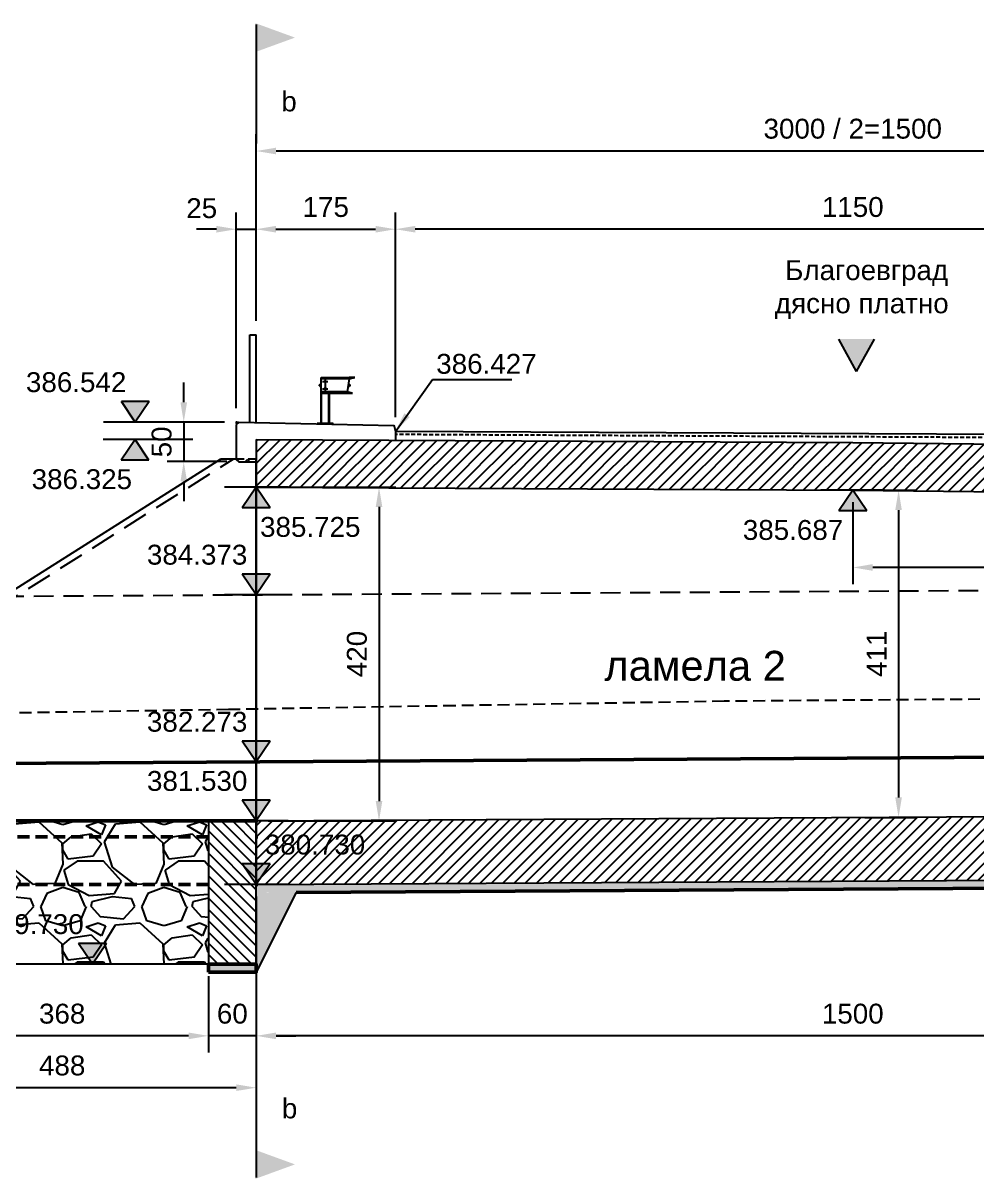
# Model space of a CAD drawing. Header units: centimetres. Extents: x 8495135 to 959133560, y 4530079 to 463453963.
# Drawn here: x 958978005 to 958979204, y 463414573 to 463416025 of the extents above; entities that cross this region are included whole.
import ezdxf
from ezdxf.enums import TextEntityAlignment as Align

# ---------------------------------------------------------------- set-up
doc = ezdxf.new("R2010")
doc.units = ezdxf.units.CM
doc.header["$LTSCALE"] = 0.1
doc.linetypes.add('DASHED', pattern=[0.75, 0.5, -0.25])
doc.linetypes.add('HIDDEN', pattern=[9.525, 6.35, -3.175])
doc.layers.add('31_VERT_ALIGNM', color=1, linetype='Continuous', lineweight=50)
doc.layers.add('br_text', color=2, linetype='Continuous', lineweight=35)
for name, color, linetype in [('40_ROADWAY', 1, 'Continuous'), ('br_dimension', 1, 'Continuous'), ('br_hatch', 9, 'Continuous'), ('br_hatch_dark', 8, 'Continuous'), ('br_hatch_tumen', 8, 'Continuous'), ('br_view_yellow', 2, 'Continuous'), ('hatch', 253, 'Continuous'), ('Kustendilska voda', 12, 'Continuous'), ('Z-Z005-G-Sect', 2, 'Continuous')]:
    doc.layers.add(name, color=color, linetype=linetype)
doc.layers.get('Defpoints').off()
doc.styles.add('1-10 cm', font='arial.ttf', dxfattribs={"height": 2.5})
doc.styles.add('MM 1 to 150', font='arial.ttf', dxfattribs={"height": 37.5})
doc.styles.add('MM_ARIAL', font='arial.ttf')
doc.dimstyles.new('MM DIM 1 to 100', dxfattribs={"dimscale": 10, "dimtxt": 2.5, "dimasz": 2.5, "dimexe": 2.1, "dimexo": 1.5, "dimgap": 1.5, "dimtad": 1, "dimdec": 0, "dimdsep": 46, "dimtxsty": 'MM_ARIAL', "dimcen": 3, "dimclrd": 1, "dimclre": 1, "dimclrt": 7, "dimaunit": 2, "dimadec": 1, "dimazin": 0, "dimtp": 100, "dimtm": 3, "dimtfac": 1, "dimtdec": 0, "dimtix": 1, "dimtmove": 0, "dimatfit": 3, "dimfxl": 0, "dimtolj": 1, "dimtzin": 0, "dimarcsym": 0})
pattern_1 = [(45, (967475114.561, 458887364.231), (7.071067812, -7.071067812), [])]

# ---------------------------------------------------------------- blocks, each defined once
blk = doc.blocks.new('*D193')
at = {"layer": 'br_dimension', "color": 1, "linetype": 'ByBlock', "lineweight": -2, "ltscale": 3, "transparency": 16777216}
for p, q in [((958978298.3, 463415651.3), (958978298.3, 463415787.4)), ((958978473.3, 463415530.1), (958978473.3, 463415787.4)), ((958978323.3, 463415766.4), (958978448.3, 463415766.4))]:
    blk.add_line(p, q, dxfattribs=at)
at = {"layer": 'br_dimension', "color": 1, "linetype": 'ByBlock', "ltscale": 3, "transparency": 16777216}
for points in [[(958978323.3, 463415770.6), (958978323.3, 463415762.2), (958978298.3, 463415766.4)], [(958978448.3, 463415770.6), (958978448.3, 463415762.2), (958978473.3, 463415766.4)]]:
    blk.add_solid(points, dxfattribs=at)
at = {"layer": 'br_dimension', "color": 7, "linetype": 'ByBlock', "ltscale": 3, "transparency": 16777216, "insert": (958978385.8, 463415794.2), "char_height": 25, "attachment_point": 5, "style": 'MM_ARIAL'}
blk.add_mtext('\\A1;175', dxfattribs=at)
blk = doc.blocks.new('*D194')
at = {"layer": 'br_dimension', "color": 1, "linetype": 'ByBlock', "lineweight": -2, "ltscale": 3, "transparency": 16777216}
for p, q in [((958978273.3, 463415541.6), (958978273.3, 463415787.4)), ((958978298.2, 463415651.3), (958978298.2, 463415787.4)), ((958978248.3, 463415766.4), (958978223.3, 463415766.4)), ((958978273.3, 463415766.4), (958978298.2, 463415766.4)), ((958978323.2, 463415766.4), (958978348.2, 463415766.4))]:
    blk.add_line(p, q, dxfattribs=at)
at = {"layer": 'br_dimension', "color": 1, "linetype": 'ByBlock', "ltscale": 3, "transparency": 16777216}
for points in [[(958978248.3, 463415770.6), (958978248.3, 463415762.2), (958978273.3, 463415766.4)], [(958978323.2, 463415770.6), (958978323.2, 463415762.2), (958978298.2, 463415766.4)]]:
    blk.add_solid(points, dxfattribs=at)
at = {"layer": 'br_dimension', "color": 7, "linetype": 'ByBlock', "ltscale": 3, "transparency": 16777216, "insert": (958978229.8, 463415792.7), "char_height": 25, "attachment_point": 5, "style": 'MM_ARIAL'}
blk.add_mtext('\\A1;25', dxfattribs=at)
blk = doc.blocks.new('*D192')
at = {"layer": 'br_dimension', "color": 1, "linetype": 'ByBlock', "lineweight": -2, "ltscale": 3, "transparency": 16777216}
for p, q in [((958978473.3, 463415530.1), (958978473.3, 463415787.4)), ((958979623.3, 463415521.5), (958979623.3, 463415787.4)), ((958979598.3, 463415766.4), (958978498.3, 463415766.4))]:
    blk.add_line(p, q, dxfattribs=at)
at = {"layer": 'br_dimension', "color": 1, "linetype": 'ByBlock', "ltscale": 3, "transparency": 16777216}
for points in [[(958978498.3, 463415770.6), (958978498.3, 463415762.2), (958978473.3, 463415766.4)], [(958979598.3, 463415770.6), (958979598.3, 463415762.2), (958979623.3, 463415766.4)]]:
    blk.add_solid(points, dxfattribs=at)
at = {"layer": 'br_dimension', "color": 7, "linetype": 'ByBlock', "ltscale": 3, "transparency": 16777216, "insert": (958979048.3, 463415794.2), "char_height": 25, "attachment_point": 5, "style": 'MM_ARIAL'}
blk.add_mtext('\\A1;1150', dxfattribs=at)
blk = doc.blocks.new('secl')
at = {"layer": 'Z-Z005-G-Sect', "color": 7, "const_width": 0.25}
blk.add_lwpolyline([(-15, 0), (0, 0)], dxfattribs=at)
at = {"layer": 'Z-Z005-G-Sect', "color": 7}
blk.add_solid([(-15.17, -0.12), (-13.35, 4.88), (-11.53, -0.12)], dxfattribs=at)
at = {"layer": 'Z-Z005-G-Sect', "color": 7, "style": 'MM_ARIAL'}
blk.add_attdef('*', text='', height=2.5, dxfattribs=at).set_placement((-6.27, 4.2), align=Align.MIDDLE)
blk = doc.blocks.new('secr')
at = {"layer": 'Z-Z005-G-Sect', "color": 7, "const_width": 0.25}
blk.add_lwpolyline([(15, 0), (0, 0)], dxfattribs=at)
at = {"layer": 'Z-Z005-G-Sect', "color": 7}
blk.add_solid([(15.17, -0.12), (13.35, 4.88), (11.53, -0.12)], dxfattribs=at)
at = {"layer": 'Z-Z005-G-Sect', "color": 7, "style": 'MM_ARIAL'}
blk.add_attdef('*', text='', height=2.5, dxfattribs=at).set_placement((5.37, 4.13), align=Align.MIDDLE)
blk = doc.blocks.new('*D235')
at = {"layer": 'br_dimension', "color": 1, "linetype": 'ByBlock', "lineweight": -2, "ltscale": 3, "transparency": 16777216}
for p, q in [((958978207.2, 463415548.9), (958978207.2, 463415573.9)), ((958978258.3, 463415523.9), (958978186.2, 463415523.9)), ((958978207.2, 463415523.9), (958978207.2, 463415474.4)), ((958978261.3, 463415474.4), (958978186.2, 463415474.4)), ((958978207.2, 463415449.4), (958978207.2, 463415424.4))]:
    blk.add_line(p, q, dxfattribs=at)
at = {"layer": 'br_dimension', "color": 1, "linetype": 'ByBlock', "ltscale": 3, "transparency": 16777216}
for points in [[(958978203.1, 463415548.9), (958978211.4, 463415548.9), (958978207.2, 463415523.9)], [(958978203.1, 463415449.4), (958978211.4, 463415449.4), (958978207.2, 463415474.4)]]:
    blk.add_solid(points, dxfattribs=at)
at = {"layer": 'br_dimension', "color": 7, "linetype": 'ByBlock', "ltscale": 3, "transparency": 16777216, "insert": (958978179.5, 463415499.1), "char_height": 25, "attachment_point": 5, "rotation": 90, "style": 'MM_ARIAL'}
blk.add_mtext('\\A1;50', dxfattribs=at)
blk = doc.blocks.new('*U347')
at = {"ltscale": 0.5}
blk.add_hatch(color=256, dxfattribs=at).paths.add_polyline_path([(-26.2, 39), (0, 0), (26.2, 39)])
for p, q in [((-26.2, 39), (26.2, 39)), ((-26.2, 39), (0, 0)), ((0, 0), (26.2, 39)), ((-60, 0), (0, 0)), ((0, 0), (60, 0))]:
    blk.add_line(p, q, dxfattribs=at)
at = {"color": 7, "ltscale": 0.5, "style": '1-10 cm'}
blk.add_attdef('1', text='', height=37.5, dxfattribs=at).set_placement((112.9, 56.7), align=Align.CENTER)
blk = doc.blocks.new('*U237')
at = {"ltscale": 0.5}
blk.add_hatch(color=256, dxfattribs=at).paths.add_polyline_path([(-26.2, 39), (0, 0), (26.2, 39)])
for p, q in [((-26.2, 39), (26.2, 39)), ((-26.2, 39), (0, 0)), ((0, 0), (26.2, 39)), ((-60, 0), (0, 0)), ((0, 0), (60, 0))]:
    blk.add_line(p, q, dxfattribs=at)
at = {"color": 7, "ltscale": 0.5, "style": '1-10 cm'}
blk.add_attdef('1', text='', height=37.5, dxfattribs=at).set_placement((-102, 56.7), align=Align.CENTER)
blk = doc.blocks.new('*D241')
at = {"layer": 'br_dimension', "color": 1, "linetype": 'ByBlock', "lineweight": -2, "ltscale": 3, "transparency": 16777216}
for p, q in [((958978298.3, 463415781.4), (958978298.3, 463415885.7)), ((958979798.3, 463415879.7), (958979798.3, 463415885.7)), ((958979773.3, 463415864.7), (958978323.3, 463415864.7))]:
    blk.add_line(p, q, dxfattribs=at)
at = {"layer": 'br_dimension', "color": 1, "linetype": 'ByBlock', "ltscale": 3, "transparency": 16777216}
for points in [[(958978323.3, 463415868.9), (958978323.3, 463415860.5), (958978298.3, 463415864.7)], [(958979773.3, 463415868.9), (958979773.3, 463415860.5), (958979798.3, 463415864.7)]]:
    blk.add_solid(points, dxfattribs=at)
at = {"layer": 'br_dimension', "color": 7, "linetype": 'ByBlock', "ltscale": 3, "transparency": 16777216, "insert": (958979048.3, 463415892.6), "char_height": 25, "attachment_point": 5, "style": 'MM_ARIAL'}
blk.add_mtext('\\A1;3000 / 2=1500', dxfattribs=at)
blk = doc.blocks.new('*U242')
at = {"ltscale": 0.5}
blk.add_hatch(color=256, dxfattribs=at).paths.add_polyline_path([(-26.2, 39), (0, 0), (26.2, 39)])
for p, q in [((-26.2, 39), (26.2, 39)), ((-26.2, 39), (0, 0)), ((0, 0), (26.2, 39)), ((-60, 0), (0, 0)), ((0, 0), (60, 0))]:
    blk.add_line(p, q, dxfattribs=at)
at = {"color": 7, "ltscale": 0.5, "style": '1-10 cm'}
blk.add_attdef('1', text='', height=37.5, dxfattribs=at).set_placement((111.6, 56.7), align=Align.CENTER)
blk = doc.blocks.new('*U243')
at = {"ltscale": 0.5}
blk.add_hatch(color=256, dxfattribs=at).paths.add_polyline_path([(-26.2, 39), (0, 0), (26.2, 39)])
for p, q in [((-26.2, 39), (26.2, 39)), ((-26.2, 39), (0, 0)), ((0, 0), (26.2, 39)), ((-60, 0), (0, 0)), ((0, 0), (60, 0))]:
    blk.add_line(p, q, dxfattribs=at)
at = {"color": 7, "ltscale": 0.5, "style": '1-10 cm'}
blk.add_attdef('1', text='', height=37.5, dxfattribs=at).set_placement((100.2, 56.7), align=Align.CENTER)
blk = doc.blocks.new('*D319')
at = {"layer": 'br_dimension', "color": 1, "linetype": 'ByBlock', "lineweight": -2, "ltscale": 3, "transparency": 16777216}
for p, q in [((958979063.3, 463415438.4), (958979126.9, 463415438.4)), ((958979105.9, 463415413.4), (958979105.9, 463415052.2)), ((958979063.3, 463415027.2), (958979126.9, 463415027.2))]:
    blk.add_line(p, q, dxfattribs=at)
at = {"layer": 'br_dimension', "color": 1, "linetype": 'ByBlock', "ltscale": 3, "transparency": 16777216}
for points in [[(958979101.7, 463415413.4), (958979110, 463415413.4), (958979105.9, 463415438.4)], [(958979101.7, 463415052.2), (958979110, 463415052.2), (958979105.9, 463415027.2)]]:
    blk.add_solid(points, dxfattribs=at)
at = {"layer": 'br_dimension', "color": 7, "linetype": 'ByBlock', "ltscale": 3, "transparency": 16777216, "insert": (958979078.3, 463415232.8), "char_height": 25, "attachment_point": 5, "rotation": 90, "style": 'MM_ARIAL'}
blk.add_mtext('\\A1;411', dxfattribs=at)
blk = doc.blocks.new('*D320')
at = {"layer": 'br_dimension', "color": 1, "linetype": 'ByBlock', "lineweight": -2, "ltscale": 3, "transparency": 16777216}
for p, q in [((958978313.3, 463415442.3), (958978473.7, 463415442.3)), ((958978452.7, 463415417.3), (958978452.7, 463415047.7)), ((958978313.3, 463415022.7), (958978473.7, 463415022.7))]:
    blk.add_line(p, q, dxfattribs=at)
at = {"layer": 'br_dimension', "color": 1, "linetype": 'ByBlock', "ltscale": 3, "transparency": 16777216}
for points in [[(958978448.6, 463415417.3), (958978456.9, 463415417.3), (958978452.7, 463415442.3)], [(958978448.6, 463415047.7), (958978456.9, 463415047.7), (958978452.7, 463415022.7)]]:
    blk.add_solid(points, dxfattribs=at)
at = {"layer": 'br_dimension', "color": 7, "linetype": 'ByBlock', "ltscale": 3, "transparency": 16777216, "insert": (958978425, 463415232.5), "char_height": 25, "attachment_point": 5, "rotation": 90, "style": 'MM_ARIAL'}
blk.add_mtext('\\A1;420', dxfattribs=at)
blk = doc.blocks.new('*U345')
at = {"ltscale": 0.5}
blk.add_hatch(color=256, dxfattribs=at).paths.add_polyline_path([(-26.2, 39), (0, 0), (26.2, 39)])
for p, q in [((-26.2, 39), (26.2, 39)), ((-26.2, 39), (0, 0)), ((0, 0), (26.2, 39)), ((-60, 0), (0, 0)), ((0, 0), (60, 0))]:
    blk.add_line(p, q, dxfattribs=at)
at = {"color": 7, "ltscale": 0.5, "style": '1-10 cm'}
blk.add_attdef('1', text='', height=37.5, dxfattribs=at).set_placement((-110.6, 56.7), align=Align.CENTER)
blk = doc.blocks.new('*D348')
at = {"layer": 'br_dimension', "color": 1, "linetype": 'ByBlock', "lineweight": -2, "ltscale": 3, "transparency": 16777216}
for p, q in [((958977810.6, 463414817.7), (958977810.6, 463414666.4)), ((958978298.3, 463414817.7), (958978298.3, 463414666.4)), ((958978273.3, 463414687.4), (958977835.6, 463414687.4))]:
    blk.add_line(p, q, dxfattribs=at)
at = {"layer": 'br_dimension', "color": 1, "linetype": 'ByBlock', "ltscale": 3, "transparency": 16777216}
for points in [[(958977835.6, 463414691.6), (958977835.6, 463414683.3), (958977810.6, 463414687.4)], [(958978273.3, 463414691.6), (958978273.3, 463414683.3), (958978298.3, 463414687.4)]]:
    blk.add_solid(points, dxfattribs=at)
at = {"layer": 'br_dimension', "color": 7, "linetype": 'ByBlock', "ltscale": 3, "transparency": 16777216, "insert": (958978054.4, 463414715.2), "char_height": 25, "attachment_point": 5, "style": 'MM_ARIAL'}
blk.add_mtext('\\A1;488', dxfattribs=at)
blk = doc.blocks.new('*D355')
at = {"layer": 'br_hatch_tumen', "color": 1, "lineweight": -2, "transparency": 16777216}
for p, q in [((958978238.3, 463414827.7), (958978238.3, 463414731.6)), ((958978298.3, 463414817.7), (958978298.3, 463414731.6)), ((958978213.3, 463414752.6), (958978188.3, 463414752.6)), ((958978298.3, 463414752.6), (958978238.3, 463414752.6)), ((958978323.3, 463414752.6), (958978348.3, 463414752.6))]:
    blk.add_line(p, q, dxfattribs=at)
at = {"layer": 'br_hatch_tumen', "color": 1, "transparency": 16777216}
for points in [[(958978213.3, 463414756.7), (958978213.3, 463414748.4), (958978238.3, 463414752.6)], [(958978323.3, 463414756.7), (958978323.3, 463414748.4), (958978298.3, 463414752.6)]]:
    blk.add_solid(points, dxfattribs=at)
at = {"layer": 'br_hatch_tumen', "color": 7, "transparency": 16777216, "insert": (958978268.3, 463414780.3), "char_height": 25, "attachment_point": 5, "style": 'MM_ARIAL'}
blk.add_mtext('\\A1;60', dxfattribs=at)
blk = doc.blocks.new('*D356')
at = {"layer": 'br_hatch_tumen', "color": 1, "lineweight": -2, "transparency": 16777216}
for p, q in [((958977870.6, 463414827.7), (958977870.6, 463414731.6)), ((958978238.3, 463414827.7), (958978238.3, 463414731.6)), ((958978213.3, 463414752.6), (958977895.6, 463414752.6))]:
    blk.add_line(p, q, dxfattribs=at)
at = {"layer": 'br_hatch_tumen', "color": 1, "transparency": 16777216}
for points in [[(958977895.6, 463414756.7), (958977895.6, 463414748.4), (958977870.6, 463414752.6)], [(958978213.3, 463414756.7), (958978213.3, 463414748.4), (958978238.3, 463414752.6)]]:
    blk.add_solid(points, dxfattribs=at)
at = {"layer": 'br_hatch_tumen', "color": 7, "transparency": 16777216, "insert": (958978054.4, 463414780.3), "char_height": 25, "attachment_point": 5, "style": 'MM_ARIAL'}
blk.add_mtext('\\A1;368', dxfattribs=at)
blk = doc.blocks.new('*D678')
at = {"layer": 'br_hatch_tumen', "color": 1, "lineweight": -2, "transparency": 16777216}
for p, q in [((958978298.3, 463414927.7), (958978298.3, 463414731.6)), ((958979798.3, 463414936.7), (958979798.3, 463414731.6)), ((958979773.3, 463414752.6), (958978323.3, 463414752.6))]:
    blk.add_line(p, q, dxfattribs=at)
at = {"layer": 'br_hatch_tumen', "color": 1, "transparency": 16777216}
for points in [[(958978323.3, 463414756.7), (958978323.3, 463414748.4), (958978298.3, 463414752.6)], [(958979773.3, 463414756.7), (958979773.3, 463414748.4), (958979798.3, 463414752.6)]]:
    blk.add_solid(points, dxfattribs=at)
at = {"layer": 'br_hatch_tumen', "color": 7, "transparency": 16777216, "insert": (958979048.3, 463414780.3), "char_height": 25, "attachment_point": 5, "style": 'MM_ARIAL'}
blk.add_mtext('\\A1;1500', dxfattribs=at)
blk = doc.blocks.new('*D685')
at = {"layer": 'br_hatch', "color": 1, "lineweight": -2, "transparency": 16777216}
for p, q in [((958979048.5, 463415423.4), (958979048.5, 463415320.3)), ((958979798.3, 463415414.6), (958979798.3, 463415320.3)), ((958979773.3, 463415341.3), (958979073.5, 463415341.3))]:
    blk.add_line(p, q, dxfattribs=at)
at = {"layer": 'br_hatch', "color": 1, "transparency": 16777216}
for points in [[(958979073.5, 463415345.5), (958979073.5, 463415337.1), (958979048.5, 463415341.3)], [(958979773.3, 463415345.5), (958979773.3, 463415337.1), (958979798.3, 463415341.3)]]:
    blk.add_solid(points, dxfattribs=at)
at = {"layer": 'br_hatch', "color": 7, "transparency": 16777216, "insert": (958979423.4, 463415369.1), "char_height": 25, "attachment_point": 5, "style": 'MM_ARIAL'}
blk.add_mtext('\\A1;750', dxfattribs=at)

msp = doc.modelspace()

# ---------------------------------------------------------------- hatches: boundary and pattern name
at = {"layer": 'br_hatch', "ltscale": 0.5}
h = msp.add_hatch(color=256, dxfattribs=at)
h.dxf.hatch_style = 1
h.paths.add_polyline_path([(958979075.45, 463415628.38), (958979030.69, 463415628.38), (958979053.07, 463415587.38)])
at = {"layer": 'br_hatch'}
h = msp.add_hatch(dxfattribs=at)
h.set_pattern_fill('_USER,_I', color=256, scale=10, angle=45, style=2, pattern_type=0)
h.set_pattern_definition([(45, (958992164.413, 463437540.29), (-7.071068, 7.071068), [])])
h.paths.add_polyline_path([(958979798.32, 463415429.65), (958979798.32, 463415489.65), (958979048.32, 463415498.42), (958978304.4, 463415502.23), (958978298.32, 463415501.86), (958978298.32, 463415442.26), (958979048.67, 463415438.41), (958979048.47, 463415438.41)])
h = msp.add_hatch(dxfattribs=at)
h.set_pattern_fill('_USER,_I', color=256, scale=10, angle=135, style=2, pattern_type=0)
h.set_pattern_definition(pattern_1)
h.paths.add_polyline_path([(958978298.32, 463415022.67), (958979048.32, 463415027.17), (958979048.32, 463414947.17), (958978298.32, 463414942.67)])
h = msp.add_hatch(dxfattribs=at)
h.set_pattern_fill('_USER,_I', color=256, scale=10, angle=135, style=2, pattern_type=0)
h.set_pattern_definition(pattern_1)
h.paths.add_polyline_path([(958979048.32, 463415027.17), (958979798.32, 463415031.67), (958979798.32, 463414951.67), (958979048.32, 463414947.17)])
h = msp.add_hatch(dxfattribs=at)
h.set_pattern_fill('_USER,_I', color=256, scale=10, angle=45, style=2, pattern_type=0)
h.set_pattern_definition([(135, (958967432.227, 463437540.29), (7.071068, 7.071068), [])])
h.paths.add_polyline_path([(958978238.32, 463415022.67), (958978298.32, 463415022.67), (958978298.32, 463414842.67), (958978238.32, 463414842.67)])
h.paths.add_polyline_path([(958977810.57, 463415022.67), (958977870.57, 463415022.67), (958977870.57, 463414842.67), (958977810.57, 463414842.67)])
h = msp.add_hatch(dxfattribs=at)
h.set_pattern_fill('GRAVEL', color=256, scale=5, style=2)
h.set_pattern_definition([(311.9872125, (967475025.121, 458887491.231), (1016.00000008, -1142.999999929), [17.086072, -1691.524182]), (355.030259, (967475036.5507, 458887478.531), (-1523.999999397, 127.000007235), [29.320236, -2902.7024447]), (47.4895529, (967475065.761, 458887475.991), (-1270.0000005364, -1396.999999512), [20.674076, -2046.7361397]), (272.726311, (967475115.2907, 458887444.241), (-127.000000266, 2539.9999999867), [26.700226, -2643.3218713]), (247.16634582, (967475116.5607, 458887417.571), (635.000000053, 1523.9999999778), [26.181685, -2591.9903873]), (182.726311, (967475106.4007, 458887393.441), (2539.9999999867, 127.000000266), [26.700226, -2643.3218713]), (142.30575953, (967475079.7307, 458887392.171), (1650.9999999268, -1270.000000095), [35.309683, -3495.6557657]), (107.74467163, (967475051.7907, 458887413.761), (-889.000000239, 2793.999999924), [33.335976, -3300.2628301]), (58.57043438, (967475041.6307, 458887445.511), (1016.000000144, 1650.9999999113), [26.79065, -2652.277285]), (4.7636417, (967475055.601, 458887468.371), (-1396.99999998, -127.00000022), [30.585664, -1498.6968475]), (317.6025622, (967475086.0807, 458887470.911), (1523.9999999512, -1397.0000000532), [39.553896, -3915.8386256]), (41.18592517, (967474989.561, 458887442.971), (888.999999947, 762.000000062), [13.500227, -1336.5282912]), (8.5307656, (967474999.7207, 458887451.861), (-1651.0000000445, -253.999999712), [25.684099, -2542.7319499]), (315, (967475025.12, 458887455.67), (2e-14, -127), [17.960467, -161.6446554]), (336.80140949, (967475034.01, 458887470.911), (-635.000000017, 253.999999955), [9.672066, -957.5311184]), (248.1985905, (967475042.9, 458887467.1), (127.000000027, 380.99999999), [13.678281, -670.2376495]), (149.03624347, (967475037.82, 458887454.401), (-381.00000001, 253.999999986), [22.215983, -718.3149076]), (18.4349488, (967475018.77, 458887465.83), (-254, -126.99999999), [16.064357, -385.5449058]), (163.61045967, (967475116.561, 458887467.101), (-1270, 381), [22.5044, -2227.9413336]), (109.65382406, (967475094.971, 458887473.451), (508.0000000465, -1396.9999999835), [18.879947, -1869.1107839]), (246.80140949, (967475018.77, 458887491.231), (253.999999956, 635.000000018), [19.344005, -947.8591794]), (196.38954033, (967475011.151, 458887473.451), (1270.0000000266, 380.999999911), [22.5044, -2227.9413336]), (200.55604522, (967475116.56, 458887388.361), (635, 254), [21.70176, -1063.3867157]), (245.2248594, (967475096.241, 458887380.741), (635.000000756, 1396.999999656), [18.183606, -1800.179669]), (113.19859051, (967475017.5, 458887364.231), (-253.99999996, 635.000000016), [19.344005, -947.8591794]), (162.64597536, (967475009.881, 458887382.011), (1650.999999967, -508.0000001066), [21.289137, -2107.618799]), (110.55604522, (967475079.73, 458887364.231), (254.000000004, -634.999999998), [10.85088, -1074.2375957]), (78.69006753, (967475025.12, 458887364.23), (127, 508), [6.47573, -641.0997482]), (14.03624347, (967475026.39, 458887370.58), (-381, -127), [26.181685, -497.4527295]), (353.99099404, (967475051.791, 458887376.931), (-1269.9999999933, 127.0000000665), [24.26335, -2402.0682432]), (236.30993247, (967475037.82, 458887442.97), (127.00000002, 253.99999999), [18.316194, -439.588818]), (186.84277341, (967475027.6607, 458887427.731), (-2159.0000000133, -253.999999887), [31.977838, -3165.8004533]), (119.0546041, (967474995.911, 458887423.921), (508.000000014, -888.999999992), [13.075412, -1294.4696159]), (90, (967474989.56, 458887435.35), (127, 127), [7.62, -119.38]), (59.74356284, (967475054.331, 458887380.741), (-507.999999938, -889.0000000355), [17.643348, -1746.6970387]), (131.9872125, (967475063.221, 458887395.981), (-1016.000000084, 1142.9999999255), [34.172144, -1674.43811]), (180, (967475040.36, 458887421.38), (-127, 127), [33.02, -93.98]), (214.6951535, (967475007.341, 458887421.381), (-1270.000000481, -888.999999313), [20.080478, -1987.9658362]), (285.9453959, (967474990.83, 458887409.951), (126.99999999, -508.000000002), [18.491454, -906.082502]), (332.35402464, (967474995.9107, 458887392.171), (2413.0000000887, -1269.9999998315), [30.107255, -2980.6232211]), (4.57392126, (967475022.5807, 458887378.201), (1651, 127), [31.851473, -3153.2923228])])
h.paths.add_polyline_path([(958978238.32, 463415022.67), (958978238.32, 463414842.67), (958977870.57, 463414842.67), (958977870.57, 463415022.67)])
h = msp.add_hatch(color=256, dxfattribs=at)
h.dxf.hatch_style = 1
h.paths.add_polyline_path([(958979798.32, 463414951.67), (958981298.32, 463414960.67), (958981298.32, 463414950.67), (958979798.32, 463414941.67)])
h.paths.add_polyline_path([(958978298.32, 463414942.67), (958979798.32, 463414951.67), (958979798.32, 463414941.67), (958978298.32, 463414932.67)])
h = msp.add_hatch(color=256, dxfattribs=at)
h.dxf.hatch_style = 1
h.paths.add_polyline_path([(958978298.32, 463414942.67), (958978300.32, 463414942.67), (958978300.32, 463414932.67), (958978348.46, 463414932.95), (958978316.84, 463414869.71), (958978298.32, 463414869.71)])
h.paths.add_polyline_path([(958978298.32, 463414869.71), (958978316.84, 463414869.71), (958978298.32, 463414832.67), (958978298.32, 463414842.67)])
h = msp.add_hatch(color=256, dxfattribs=at)
h.dxf.hatch_style = 1
h.paths.add_polyline_path([(958978238.32, 463414842.67), (958978238.32, 463414832.67), (958978298.32, 463414832.67), (958978298.32, 463414842.67)])
h.paths.add_polyline_path([(958977870.57, 463414832.67), (958977870.57, 463414842.67), (958977810.57, 463414842.67), (958977810.57, 463414832.67)])

# ---------------------------------------------------------------- linework, layer by layer
at = {"layer": '31_VERT_ALIGNM'}
for p, q in [((958976556.17, 463415086.55), (958982650.32, 463415123.12)), ((958978300.32, 463415022.67), (958977810.57, 463415022.67)), ((958978300.32, 463415002.67), (958978298.32, 463415002.67)), ((958978300.32, 463414942.67), (958978298.32, 463414942.67)), ((958978348.46, 463414932.95), (958981248.47, 463414950.37)), ((958978238.32, 463414842.67), (958978238.32, 463414832.67))]:
    msp.add_line(p, q, dxfattribs=at)
at = {"layer": '31_VERT_ALIGNM', "linetype": 'DASHED', "ltscale": 300}
for p, q in [((958978238.32, 463415002.67), (958977870.57, 463415002.67)), ((958978238.32, 463414942.67), (958977870.57, 463414942.67))]:
    msp.add_line(p, q, dxfattribs=at)
at = {"layer": '31_VERT_ALIGNM'}
msp.add_lwpolyline([(958978238.32, 463414832.67), (958978298.32, 463414832.67), (958978298.32, 463414842.67), (958978238.32, 463414842.67)], dxfattribs=at)
at = {"layer": '40_ROADWAY'}
msp.add_line((958979623.32, 463415506.47), (958978473.32, 463415512.36), dxfattribs=at)
at = {"layer": '40_ROADWAY', "linetype": 'DASHED', "ltscale": 100}
msp.add_line((958979623.32, 463415502.47), (958978473.32, 463415508.36), dxfattribs=at)
at = {"layer": 'br_dimension'}
msp.add_line((958978348.46, 463414932.95), (958978298.32, 463414832.67), dxfattribs=at)
at = {"layer": 'br_hatch', "ltscale": 0.5}
for q in [(958979030.69, 463415628.38), (958979075.45, 463415628.38)]:
    msp.add_line((958979053.07, 463415587.38), q, dxfattribs=at)
at = {"layer": 'br_hatch'}
msp.add_line((958978238.32, 463414842.67), (958977870.57, 463414842.67), dxfattribs=at)
at = {"layer": 'br_hatch_dark', "linetype": 'HIDDEN', "ltscale": 50}
msp.add_line((958977810.57, 463415187.67), (958978269.22, 463415477.33), dxfattribs=at)
at = {"layer": 'br_hatch_dark', "linetype": 'DASHED', "ltscale": 200}
msp.add_line((958978298.32, 463415477.33), (958978276.38, 463415477.33), dxfattribs=at)
at = {"layer": 'br_hatch_dark', "linetype": 'DASHED', "ltscale": 300}
msp.add_lwpolyline([(958981261.42, 463415149.51), (958981141.42, 463415145.81), (958981048.32, 463415145.31), (958980663.72, 463415143.11), (958980374.72, 463415140.61), (958979798.32, 463415163.81), (958979455.72, 463415177.61), (958978886.62, 463415173.11), (958978548.32, 463415167.51), (958978263.32, 463415162.71), (958977502.92, 463415150.61), (958977385.92, 463415065.11), (958977305.32, 463415028.51), (958977298.32, 463415030.51), (958977106.92, 463415084.51), (958976422.59, 463415037.26)], dxfattribs=at)
at = {"layer": 'br_hatch_tumen'}
msp.add_line((958978218.61, 463415502.26), (958978180.68, 463415502.26), dxfattribs=at)
msp.add_lwpolyline([(958978274.83, 463415523.83), (958978273.33, 463415523.86), (958978273.33, 463415522.36)], dxfattribs=at)
at = {"layer": 'br_view_yellow', "linetype": 'ByBlock', "ltscale": 3}
for p, q in [((958978276.33, 463415523.8), (958978273.33, 463415520.86)), ((958978273.33, 463415520.86), (958978273.33, 463415476.86)), ((958978276.33, 463415523.8), (958978471.19, 463415519.9)), ((958978471.19, 463415520.4), (958978473.32, 463415512.36)), ((958978473.32, 463415512.36), (958978473.32, 463415501.36)), ((958978273.33, 463415476.86), (958978276.33, 463415473.86)), ((958978287.33, 463415476.86), (958978284.33, 463415473.86)), ((958978287.33, 463415476.86), (958978290.33, 463415473.86)), ((958978276.33, 463415473.86), (958978298.33, 463415473.86))]:
    msp.add_line(p, q, dxfattribs=at)
at = {"layer": 'br_view_yellow'}
for p, q in [((958978298.32, 463415502.26), (958979048.32, 463415498.42)), ((958978298.32, 463415502.26), (958978298.32, 463414942.67)), ((958979048.32, 463415498.42), (958979798.32, 463415489.65)), ((958977810.57, 463415197.67), (958978253.32, 463415477.33)), ((958978276.1, 463415477.33), (958978253.32, 463415477.33)), ((958978298.32, 463415022.67), (958978298.32, 463415477.33)), ((958978298.32, 463415442.26), (958979048.32, 463415438.42)), ((958979048.32, 463415438.42), (958979798.32, 463415429.65)), ((958978298.32, 463415022.67), (958981298.32, 463415040.67)), ((958978298.32, 463414942.67), (958981298.32, 463414960.67))]:
    msp.add_line(p, q, dxfattribs=at)
msp.add_lwpolyline([(958978238.32, 463415022.67), (958978238.32, 463414842.67), (958978298.32, 463414842.67), (958978298.32, 463415022.67), (958978238.32, 463415022.67)], dxfattribs=at)
at = {"layer": 'hatch'}
for p, q in [((958978290.32, 463415523.52), (958978290.32, 463415633.52)), ((958978290.32, 463415633.52), (958978298.32, 463415633.52)), ((958978298.32, 463415523.36), (958978298.32, 463415633.52)), ((958978379.87, 463415579.93), (958978422.51, 463415579.93)), ((958978379.87, 463415560.53), (958978379.87, 463415579.93)), ((958978379.87, 463415579.93), (958978390.27, 463415579.93)), ((958978379.87, 463415579.43), (958978420.32, 463415579.43)), ((958978415.07, 463415578.23), (958978379.87, 463415578.23)), ((958978385.07, 463415577.69), (958978385.07, 463415562.91)), ((958978415.07, 463415578.23), (958978412.82, 463415562.23)), ((958978422.51, 463415579.93), (958978415.07, 463415579.93)), ((958978415.07, 463415578.23), (958978422.51, 463415579.93)), ((958978377.97, 463415570.73), (958978378.07, 463415570.83)), ((958978377.97, 463415569.73), (958978377.97, 463415570.73)), ((958978378.07, 463415569.63), (958978377.97, 463415569.73)), ((958978378.07, 463415570.83), (958978378.47, 463415570.83)), ((958978378.07, 463415570.83), (958978378.07, 463415569.63)), ((958978378.47, 463415569.63), (958978378.07, 463415569.63)), ((958978378.47, 463415571.05), (958978378.47, 463415569.41)), ((958978378.63, 463415571.32), (958978379.57, 463415571.32)), ((958978379.57, 463415570.78), (958978378.63, 463415570.78)), ((958978379.57, 463415569.68), (958978378.63, 463415569.68)), ((958978379.57, 463415569.13), (958978378.63, 463415569.13)), ((958978379.57, 463415571.43), (958978379.57, 463415569.03)), ((958978379.87, 463415571.43), (958978379.57, 463415571.43)), ((958978379.57, 463415569.03), (958978379.87, 463415569.03)), ((958978379.87, 463415575.93), (958978380.17, 463415575.93)), ((958978379.87, 463415569.03), (958978379.87, 463415571.43)), ((958978379.87, 463415564.53), (958978380.17, 463415564.53)), ((958978380.17, 463415564.53), (958978380.17, 463415575.93)), ((958978381.67, 463415565.93), (958978388.47, 463415565.93)), ((958978381.69, 463415574.93), (958978388.48, 463415574.93)), ((958978414.18, 463415568.98), (958978414.51, 463415571.36)), ((958978414.47, 463415568.94), (958978414.18, 463415568.98)), ((958978414.81, 463415571.32), (958978414.47, 463415568.94)), ((958978414.49, 463415569.04), (958978415.42, 463415568.91)), ((958978414.51, 463415571.36), (958978414.81, 463415571.32)), ((958978414.56, 463415569.59), (958978415.5, 463415569.46)), ((958978414.72, 463415570.67), (958978415.65, 463415570.54)), ((958978415.73, 463415571.09), (958978414.79, 463415571.22)), ((958978415.84, 463415570.79), (958978415.62, 463415569.16)), ((958978415.65, 463415569.38), (958978416.04, 463415569.33)), ((958978416.21, 463415570.52), (958978415.81, 463415570.57)), ((958978416.21, 463415570.52), (958978416.04, 463415569.33)), ((958978416.04, 463415569.33), (958978416.16, 463415569.41)), ((958978416.16, 463415569.41), (958978416.29, 463415570.4)), ((958978416.29, 463415570.4), (958978416.21, 463415570.52)), ((958978412.82, 463415562.23), (958978379.87, 463415562.23)), ((958978379.87, 463415561.03), (958978417.34, 463415561.03)), ((958978379.87, 463415521.79), (958978379.87, 463415560.53)), ((958978379.87, 463415560.53), (958978419.22, 463415560.53)), ((958978380.37, 463415521.79), (958978380.37, 463415560.53)), ((958978389.77, 463415521.79), (958978389.77, 463415560.53)), ((958978390.27, 463415521.79), (958978390.27, 463415560.53)), ((958978419.22, 463415560.53), (958978412.82, 463415562.23)), ((958978395.07, 463415522.42), (958978375.07, 463415522.42)), ((958978375.07, 463415522.42), (958978375.07, 463415521.82)), ((958978395.07, 463415521.42), (958978395.07, 463415522.42))]:
    msp.add_line(p, q, dxfattribs=at)
for points in [[(958978384.52, 463415575.88), (958978383.97, 463415574.93), (958978384.52, 463415573.98), (958978385.62, 463415573.98), (958978386.17, 463415574.93), (958978385.62, 463415575.88)], [(958978384.52, 463415566.88), (958978383.97, 463415565.93), (958978384.52, 463415564.98), (958978385.62, 463415564.98), (958978386.17, 463415565.93), (958978385.62, 463415566.88)]]:
    msp.add_lwpolyline(points, close=True, dxfattribs=at)
for centre in [(958978385.07, 463415574.93), (958978385.07, 463415565.93)]:
    msp.add_circle(centre, 0.95, dxfattribs=at)
for centre, radius, start, end in [((958978378.79, 463415571.05), 0.317, 120, 240), ((958978379.5, 463415570.23), 1.03, 147.79577, 212.20423), ((958978378.79, 463415569.41), 0.317, 120, 240), ((958978415.3, 463415569.21), 0.317, 292, 52), ((958978414.71, 463415570.12), 1.03, 319.79577, 24.20423), ((958978415.53, 463415570.84), 0.317, 292, 52)]:
    msp.add_arc(centre, radius, start, end, dxfattribs=at)
at = {"layer": 'Kustendilska voda', "color": 1, "linetype": 'DASHED', "ltscale": 500}
msp.add_line((958976556.17, 463415296.55), (958982650.32, 463415333.12), dxfattribs=at)

# ---------------------------------------------------------------- block references
at = {"layer": 'br_dimension', "ltscale": 0.5}
ref = msp.add_blockref('*U242', (958978146.24, 463415523.86), dxfattribs=dict(at, xscale=-0.6666669994593644, yscale=0.666667, zscale=0.666667, rotation=359.9999689842867))
ref.add_attrib('1', '386.542', dxfattribs={"layer": '0', "color": 7, "ltscale": 0.5, "height": 25, "rotation": 359.99997, "style": '1-10 cm'}).set_placement((958978071.95, 463415561.69), align=Align.CENTER)
ref = msp.add_blockref('*U243', (958978146.01, 463415502.26), dxfattribs=dict(at, xscale=0.6666669994593644, yscale=0.6666669994593644, zscale=0.6666669994593644, rotation=179.9999689837528))
ref.add_attrib('1', '386.325', dxfattribs={"layer": '0', "color": 7, "ltscale": 0.5, "height": 25, "rotation": 359.99997, "style": '1-10 cm'}).set_placement((958978079.12, 463415439.77), align=Align.CENTER)
ref = msp.add_blockref('*U237', (958978298.32, 463415442.26), dxfattribs=dict(at, xscale=0.6666669994593644, yscale=0.6666669994593644, zscale=0.6666669994593644, rotation=179.9999689837528))
ref.add_attrib('1', '385.725', dxfattribs={"layer": '0', "color": 7, "ltscale": 0.5, "height": 25, "rotation": 359.99997, "style": '1-10 cm'}).set_placement((958978366.27, 463415379.77), align=Align.CENTER)
ref = msp.add_blockref('*U347', (958979048.32, 463415438.41), dxfattribs=dict(at, xscale=0.6666669994593644, yscale=0.6666669994593644, zscale=0.6666669994593644, rotation=179.9999689837528))
ref.add_attrib('1', '385.687', dxfattribs={"layer": '0', "color": 7, "ltscale": 0.5, "height": 25, "rotation": 359.99997, "style": '1-10 cm'}).set_placement((958978973.19, 463415375.93), align=Align.CENTER)
ref = msp.add_blockref('*U242', (958978298.32, 463415307.01), dxfattribs=dict(at, xscale=-0.6666669994593644, yscale=0.666667, zscale=0.666667, rotation=359.9999689842867))
ref.add_attrib('1', '384.373', dxfattribs={"layer": '0', "color": 7, "ltscale": 0.5, "height": 25, "rotation": 359.99997, "style": '1-10 cm'}).set_placement((958978224.04, 463415344.84), align=Align.CENTER)
ref = msp.add_blockref('*U242', (958978298.32, 463415097.01), dxfattribs=dict(at, xscale=-0.6666669994593644, yscale=0.666667, zscale=0.666667, rotation=359.9999689842867))
ref.add_attrib('1', '382.273', dxfattribs={"layer": '0', "color": 7, "ltscale": 0.5, "height": 25, "rotation": 359.99997, "style": '1-10 cm'}).set_placement((958978224.04, 463415134.84), align=Align.CENTER)
ref = msp.add_blockref('*U242', (958978298.32, 463415022.67), dxfattribs=dict(at, xscale=-0.6666669994593644, yscale=0.666667, zscale=0.666667, rotation=359.9999689842867))
ref.add_attrib('1', '381.530', dxfattribs={"layer": '0', "color": 7, "ltscale": 0.5, "height": 25, "rotation": 359.99997, "style": '1-10 cm'}).set_placement((958978224.12, 463415060.5), align=Align.CENTER)
ref = msp.add_blockref('*U345', (958978298.32, 463414942.67), dxfattribs=dict(at, xscale=-0.6666669994593644, yscale=0.666667, zscale=0.666667, rotation=359.9999689842867))
ref.add_attrib('1', '380.730', dxfattribs={"layer": '0', "color": 7, "ltscale": 0.5, "height": 25, "rotation": 359.99997, "style": '1-10 cm'}).set_placement((958978372.28, 463414980.5), align=Align.CENTER)
ref = msp.add_blockref('*U242', (958978092.57, 463414842.67), dxfattribs=dict(at, xscale=-0.6666669994593644, yscale=0.666667, zscale=0.666667, rotation=359.9999689842867))
ref.add_attrib('1', '379.730', dxfattribs={"layer": '0', "color": 7, "ltscale": 0.5, "height": 25, "rotation": 359.99997, "style": '1-10 cm'}).set_placement((958978018.37, 463414880.5), align=Align.CENTER)
at = {"layer": 'Defpoints'}
ref = msp.add_blockref('secr', (958978298.3, 463415873.75), dxfattribs=dict(at, xscale=-10.00005, yscale=10.00005, zscale=10.00005, rotation=270))
ref.add_attrib('*', 'b', dxfattribs={"layer": 'Z-Z005-G-Sect', "color": 7, "height": 25, "style": 'MM_ARIAL'}).set_placement((958978339.6, 463415927.5), align=Align.MIDDLE)
ref = msp.add_blockref('secl', (958978298.3, 463414724.51), dxfattribs=dict(at, xscale=-10.000005, yscale=10.000005, zscale=10.000005, rotation=270))
ref.add_attrib('*', 'b', dxfattribs={"layer": 'Z-Z005-G-Sect', "color": 7, "height": 25, "style": 'MM_ARIAL'}).set_placement((958978340.3, 463414661.82), align=Align.MIDDLE)

# ---------------------------------------------------------------- texts
at = {"layer": 'br_hatch', "insert": (958979026.73, 463415727.46), "char_height": 25, "width": 459.7269, "attachment_point": 2, "style": 'MM 1 to 150'}
msp.add_mtext('\\pi78.08;Благоевград\\P\\pi65.78;дясно платно', dxfattribs=at)
at = {"layer": 'br_text', "insert": (958978736, 463415236.47), "char_height": 37.5, "width": 286.5059, "attachment_point": 1, "style": 'MM 1 to 150'}
msp.add_mtext('{\\fArial|b0|i0|c204|p34;ламела 2}', dxfattribs=at)
at = {"layer": 'br_view_yellow', "linetype": 'ByBlock', "ltscale": 3, "style": 'MM 1 to 150'}
msp.add_text('386.427', height=25, dxfattribs=at).set_placement((958978524.67, 463415584.73))

# ---------------------------------------------------------------- dimensions: what is measured, and where the dimension line sits
at = {"layer": 'br_dimension', "linetype": 'ByBlock', "ltscale": 3}
dim = msp.add_linear_dim(base=(958978298.32, 463415864.71), p1=(958979798.32, 463415864.71), p2=(958978298.32, 463415766.41), angle=180, text='3000 / 2=<>', dimstyle='MM DIM 1 to 100', dxfattribs=at)
dim.commit()
dim.dimension.update_dxf_attribs({"geometry": '*D241', "text_midpoint": (958979048.32, 463415892.65)})
for p1, picture, middle in [((958978298.32, 463415636.26), '*D193', (958978385.82, 463415794.17)), ((958979623.32, 463415506.47), '*D192', (958979048.32, 463415794.17))]:
    dim = msp.add_linear_dim(base=(958978473.32, 463415766.41), p1=p1, p2=(958978473.32, 463415515.1), dimstyle='MM DIM 1 to 100', dxfattribs=at)
    dim.commit()
    dim.dimension.update_dxf_attribs({"geometry": picture, "text_midpoint": middle})
dim = msp.add_linear_dim(base=(958978298.22, 463415766.41), p1=(958978273.32, 463415526.6), p2=(958978298.22, 463415636.26), dimstyle='MM DIM 1 to 100', override={"dimtmove": 2}, dxfattribs=at)
dim.commit()
dim.dimension.update_dxf_attribs({"geometry": '*D194', "text_midpoint": (958978229.76, 463415792.69), "dimtype": 160})
dim = msp.add_linear_dim(base=(958978207.2458, 463415474.3599), p1=(958978273.3297, 463415523.8601), p2=(958978276.3397, 463415474.3599), angle=90, dimstyle='MM DIM 1 to 100', override={"dimtmove": 2}, dxfattribs=at)
dim.commit()
dim.dimension.update_dxf_attribs({"geometry": '*D235', "text_midpoint": (958978179.4814, 463415499.11)})
for base, p1, p2, angle, picture, middle in [((958978452.73, 463415022.67), (958978298.32, 463415442.26), (958978298.32, 463415022.67), 90, '*D320', (958978424.97, 463415232.46)), ((958979105.86, 463415027.17), (958979048.32, 463415438.41), (958979048.32, 463415027.17), 90, '*D319', (958979078.31, 463415232.79)), ((958977810.57, 463414687.45), (958978298.32, 463414832.67), (958977810.57, 463414832.67), 180, '*D348', (958978054.44, 463414715.21))]:
    dim = msp.add_linear_dim(base=base, p1=p1, p2=p2, angle=angle, dimstyle='MM DIM 1 to 100', dxfattribs=at)
    dim.commit()
    dim.dimension.update_dxf_attribs({"geometry": picture, "text_midpoint": middle})
at = {"layer": 'br_hatch'}
dim = msp.add_linear_dim(base=(958979048.47, 463415341.31), p1=(958979798.32, 463415429.64), p2=(958979048.47, 463415438.41), dimstyle='MM DIM 1 to 100', dxfattribs=at)
dim.commit()
dim.dimension.update_dxf_attribs({"geometry": '*D685', "text_midpoint": (958979423.39, 463415369.07)})
at = {"layer": 'br_hatch_tumen'}
for base, p1, p2, picture, middle in [((958978298.32, 463414752.56), (958979798.31, 463414951.67), (958978298.32, 463414942.67), '*D678', (958979048.31, 463414780.32)), ((958977870.57, 463414752.56), (958978238.32, 463414842.67), (958977870.57, 463414842.67), '*D356', (958978054.44, 463414780.33)), ((958978238.32, 463414752.56), (958978298.32, 463414832.67), (958978238.32, 463414842.67), '*D355', (958978268.32, 463414780.32))]:
    dim = msp.add_linear_dim(base=base, p1=p1, p2=p2, angle=180, dimstyle='MM DIM 1 to 100', dxfattribs=at)
    dim.commit()
    dim.dimension.update_dxf_attribs({"geometry": picture, "text_midpoint": middle})

# ---------------------------------------------------------------- leaders
at = {"layer": 'br_dimension', "linetype": 'ByBlock', "ltscale": 3}
msp.add_leader([(958978473.32, 463415512.36), (958978519.98, 463415577.45), (958978619.79, 463415577.45)], dimstyle='MM DIM 1 to 100', dxfattribs=at)

doc.saveas('drawing.dxf')
